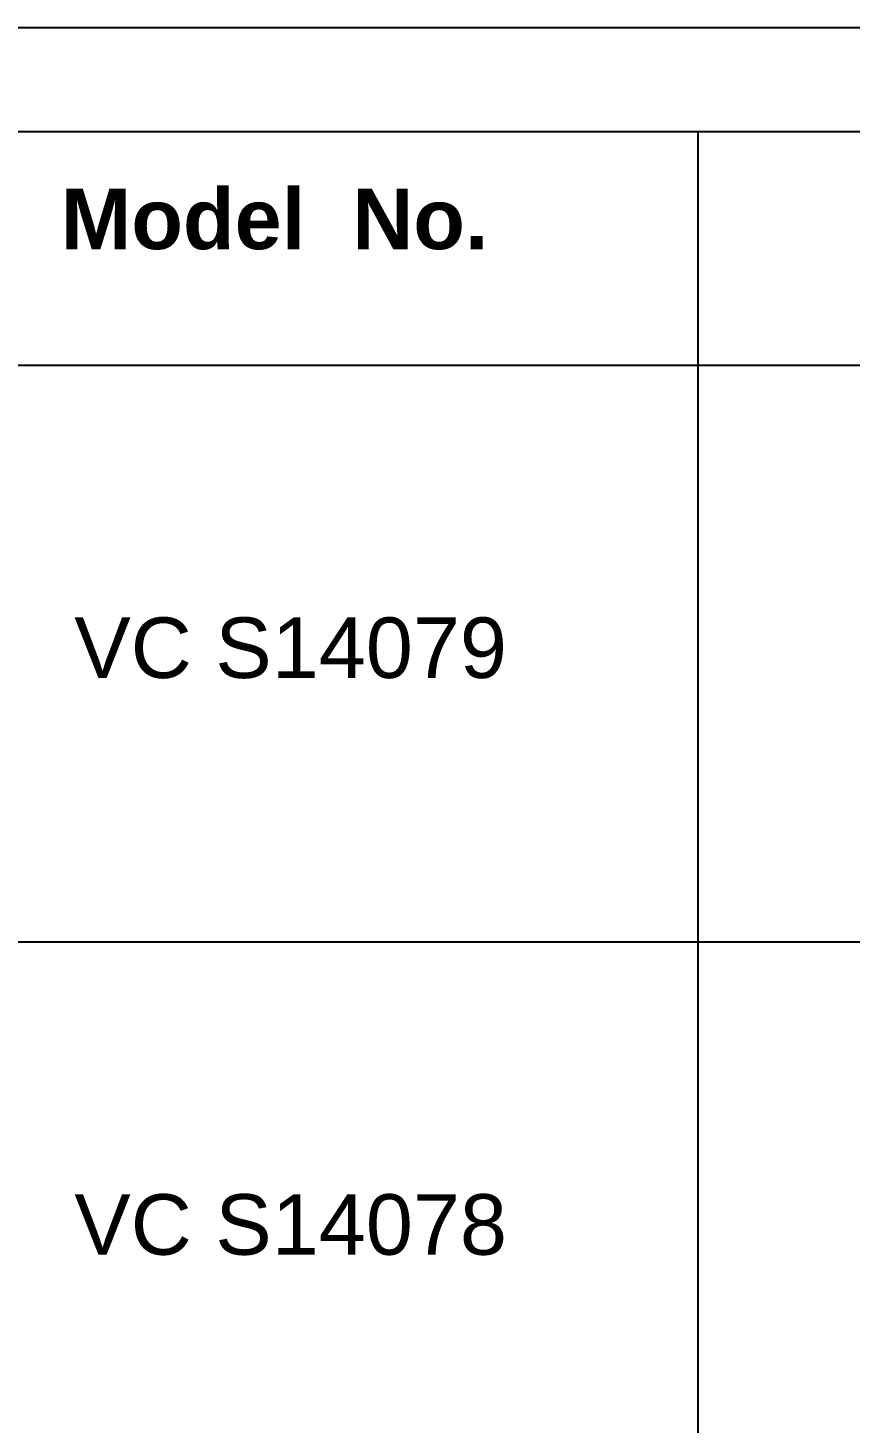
# Model space of a CAD drawing. Header units: inches. Extents: x 3613 to 8393, y -2205 to -794.
# Drawn here: x 5339.8 to 5387.3, y -1309 to -1228.4 of the extents above; entities that cross this region are included whole.
import ezdxf

# ---------------------------------------------------------------- set-up
doc = ezdxf.new("R2010")
doc.units = ezdxf.units.IN
doc.header["$MEASUREMENT"] = 0
doc.styles.get("Standard").update_dxf_attribs({"font": 'arial.ttf'})

msp = doc.modelspace()

# ---------------------------------------------------------------- linework, layer by layer
for p, q in [((5708.23, -1234.354), (5298.974, -1234.354)), ((5378.505, -1234.354), (5378.505, -1490.315)), ((5311.792, -1247.848), (5708.23, -1247.848)), ((5311.792, -1281.189), (5708.23, -1281.189))]:
    msp.add_line(p, q)
msp.add_lwpolyline([(5712.268, -1525.354), (5712.268, -1228.354), (5292.268, -1228.354), (5292.268, -1525.354)], close=True)

# ---------------------------------------------------------------- texts
at = {"char_height": 3.5, "width": 34.34827, "attachment_point": 5}
for s, insert in [('{\\fArial|b1|i0|c0|p34;Model  No.}', (5354.045, -1239.422)), ('VC S14079', (5354.969, -1264.213)), ('VC S14078', (5354.969, -1297.555))]:
    msp.add_mtext(s, dxfattribs=dict(at, insert=insert))

doc.saveas('drawing.dxf')
